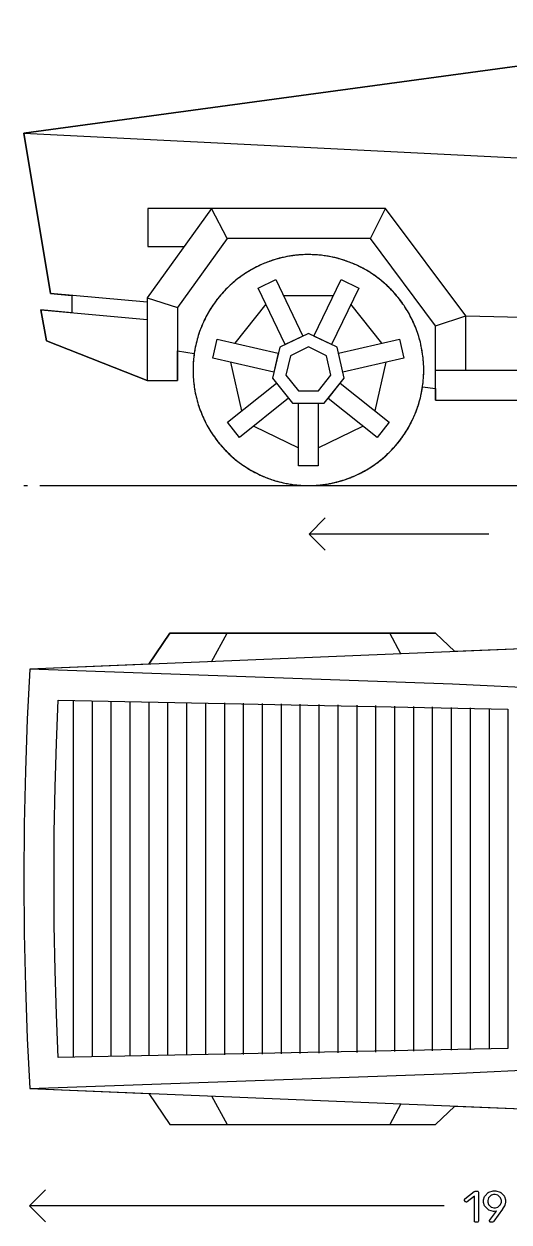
# Model space of a CAD drawing. Header units: millimetres. Extents: x 1207 to 16421, y -1609 to 10563.
# Drawn here: x 9897 to 10348, y 392 to 1506 of the extents above; entities that cross this region are included whole.
import ezdxf

# ---------------------------------------------------------------- set-up
doc = ezdxf.new("R2010")
doc.units = ezdxf.units.MM
doc.layers.add('blueprint import', color=6, linetype='Continuous')

msp = doc.modelspace()

# ---------------------------------------------------------------- linework, layer by layer
at = {"layer": 'blueprint import'}
for points in [[(10011.633, 1247.184), (9921.655, 1255.35), (9896.898, 1404.305), (10645.901, 1505.912), (11150.959, 1341.91)], [(10645.901, 1505.912), (9896.898, 1404.305), (9921.655, 1255.35), (9941.534, 1253.534), (9941.534, 1237.475), (9912.582, 1240.125), (9917.967, 1211.432), (10011.633, 1174.598), (10039.653, 1174.598), (10039.653, 1201.993), (10055.337, 1199.732), (10055.196, 1198.741), (10055.065, 1197.74), (10054.948, 1196.776), (10054.844, 1195.772), (10054.748, 1194.806), (10054.655, 1193.828), (10054.572, 1192.862), (10054.503, 1191.884), (10054.429, 1190.916), (10054.359, 1189.938), (10054.325, 1188.985), (10054.279, 1188.018), (10054.255, 1187.065), (10054.231, 1186.122), (10054.231, 1183.023), (10054.279, 1180.619), (10054.325, 1179.418), (10054.383, 1178.225), (10054.453, 1177), (10054.546, 1175.778), (10054.655, 1174.553), (10054.774, 1173.336), (10054.902, 1172.111), (10055.046, 1170.876), (10055.196, 1169.651), (10055.387, 1168.402), (10055.584, 1167.162), (10055.786, 1165.913), (10056.023, 1164.664), (10056.245, 1163.426), (10056.492, 1162.177), (10056.764, 1160.941), (10057.057, 1159.668), (10057.352, 1158.43), (10057.671, 1157.182), (10058.012, 1155.909), (10058.367, 1154.673), (10058.731, 1153.424), (10059.12, 1152.186), (10059.498, 1150.913), (10059.935, 1149.665), (10060.356, 1148.427), (10060.819, 1147.178), (10061.266, 1145.94), (10061.759, 1144.691), (10062.254, 1143.466), (10062.76, 1142.23), (10063.303, 1141.005), (10063.844, 1139.765), (10064.411, 1138.54), (10065, 1137.339), (10065.59, 1136.112), (10066.216, 1134.924), (10066.828, 1133.699), (10067.489, 1132.519), (10068.147, 1131.318), (10068.818, 1130.152), (10069.524, 1128.973), (10070.245, 1127.795), (10070.974, 1126.616), (10071.717, 1125.461), (10072.46, 1124.329), (10073.262, 1123.174), (10074.05, 1122.066), (10074.841, 1120.937), (10076.513, 1118.721), (10077.349, 1117.635), (10078.233, 1116.554), (10079.093, 1115.481), (10080.001, 1114.421), (10080.909, 1113.383), (10081.825, 1112.336), (10082.757, 1111.321), (10083.711, 1110.307), (10084.679, 1109.306), (10085.657, 1108.318), (10086.647, 1107.336), (10087.648, 1106.372), (10088.66, 1105.418), (10089.688, 1104.486), (10090.724, 1103.566), (10091.76, 1102.662), (10092.822, 1101.754), (10093.893, 1100.87), (10096.06, 1099.15), (10097.168, 1098.312), (10098.278, 1097.499), (10099.409, 1096.685), (10100.541, 1095.92), (10101.672, 1095.119), (10103.979, 1093.633), (10105.134, 1092.904), (10106.314, 1092.185), (10107.491, 1091.479), (10108.657, 1090.806), (10111.062, 1089.485), (10112.263, 1088.862), (10113.455, 1088.249), (10115.903, 1087.072), (10117.119, 1086.505), (10119.569, 1085.421), (10120.805, 1084.902), (10122.034, 1084.396), (10123.283, 1083.925), (10124.519, 1083.475), (10125.768, 1083.017), (10127.017, 1082.591), (10128.255, 1082.157), (10129.527, 1081.781), (10130.763, 1081.392), (10132.012, 1081.001), (10133.274, 1080.66), (10134.523, 1080.33), (10135.772, 1080.013), (10137.031, 1079.718), (10138.28, 1079.422), (10139.518, 1079.153), (10140.767, 1078.906), (10142.007, 1078.68), (10143.254, 1078.445), (10144.503, 1078.221), (10145.741, 1078.043), (10146.99, 1077.857), (10148.225, 1077.702), (10149.45, 1077.561), (10150.68, 1077.431), (10151.902, 1077.29), (10153.117, 1077.207), (10154.341, 1077.114), (10155.569, 1077.042), (10156.757, 1076.983), (10159.161, 1076.89), (10160.364, 1076.89), (10161.554, 1076.866), (10162.627, 1076.89), (10163.711, 1076.89), (10164.771, 1076.912), (10165.855, 1076.96), (10166.939, 1076.996), (10168.025, 1077.066), (10169.143, 1077.138), (10170.227, 1077.231), (10171.332, 1077.314), (10173.55, 1077.548), (10174.658, 1077.678), (10175.765, 1077.82), (10177.978, 1078.128), (10179.11, 1078.315), (10180.22, 1078.517), (10181.351, 1078.717), (10182.483, 1078.927), (10183.589, 1079.153), (10185.852, 1079.648), (10186.983, 1079.92), (10188.102, 1080.213), (10190.365, 1080.804), (10191.497, 1081.145), (10192.626, 1081.462), (10193.757, 1081.814), (10194.865, 1082.181), (10195.997, 1082.548), (10197.128, 1082.924), (10198.234, 1083.334), (10199.365, 1083.747), (10200.473, 1084.172), (10201.605, 1084.62), (10202.714, 1085.078), (10203.822, 1085.552), (10204.928, 1086.034), (10206.035, 1086.529), (10207.121, 1087.024), (10208.229, 1087.543), (10209.311, 1088.086), (10210.407, 1088.625), (10211.493, 1089.192), (10213.661, 1090.369), (10214.721, 1090.96), (10215.794, 1091.596), (10216.854, 1092.209), (10217.89, 1092.858), (10218.95, 1093.516), (10219.999, 1094.176), (10221.037, 1094.847), (10222.051, 1095.553), (10223.076, 1096.251), (10224.091, 1096.98), (10225.092, 1097.699), (10226.104, 1098.453), (10227.081, 1099.196), (10228.072, 1099.962), (10229.049, 1100.751), (10230.013, 1101.552), (10230.971, 1102.341), (10231.925, 1103.155), (10232.843, 1103.991), (10233.797, 1104.806), (10235.613, 1106.526), (10236.51, 1107.386), (10237.417, 1108.27), (10238.301, 1109.154), (10239.159, 1110.062), (10240.019, 1110.957), (10240.856, 1111.886), (10241.716, 1112.818), (10242.53, 1113.758), (10244.155, 1115.67), (10244.945, 1116.612), (10245.721, 1117.614), (10246.487, 1118.58), (10247.23, 1119.581), (10247.984, 1120.572), (10248.729, 1121.573), (10249.435, 1122.585), (10250.154, 1123.61), (10250.838, 1124.648), (10251.507, 1125.663), (10252.191, 1126.71), (10252.853, 1127.772), (10253.477, 1128.81), (10254.113, 1129.867), (10254.749, 1130.94), (10255.338, 1132), (10256.517, 1134.17), (10257.082, 1135.252), (10257.625, 1136.351), (10258.164, 1137.432), (10258.683, 1138.54), (10259.178, 1139.626), (10259.673, 1140.734), (10260.179, 1141.841), (10260.653, 1142.947), (10261.1, 1144.054), (10261.537, 1145.186), (10261.96, 1146.294), (10262.397, 1147.423), (10262.775, 1148.533), (10263.187, 1149.665), (10263.552, 1150.785), (10263.904, 1151.915), (10264.271, 1153.046), (10264.586, 1154.178), (10264.931, 1155.309), (10265.222, 1156.441), (10265.52, 1157.546), (10265.815, 1158.678), (10266.082, 1159.81), (10266.58, 1162.073), (10266.803, 1163.18), (10267.027, 1164.31), (10267.238, 1165.441), (10267.416, 1166.549), (10267.592, 1167.681), (10267.781, 1168.788), (10279.883, 1167.023), (10279.883, 1156.274), (10893.693, 1156.274)], [(9896.898, 1404.305), (11150.959, 1341.91)], [(10307.916, 1184.213), (10307.916, 1234.765), (10233.408, 1334.393), (10071.539, 1334.393), (10011.633, 1251.319), (10011.633, 1174.598)], [(10071.539, 1334.393), (10012.105, 1334.393), (10012.105, 1298.984), (10046.017, 1298.984)], [(10085.88, 1306.36), (10071.539, 1334.393)], [(10219.362, 1306.36), (10233.408, 1334.393)], [(10279.883, 1156.274), (10279.883, 1225.445), (10219.362, 1306.36), (10085.88, 1306.36), (10039.653, 1242.247), (10039.653, 1174.598)], [(9941.534, 1253.534), (9941.534, 1237.475)], [(10011.633, 1251.319), (10039.653, 1242.247)], [(10184.709, 1253.193), (10138.387, 1253.193)], [(10011.633, 1174.598), (9917.967, 1211.432), (9912.582, 1240.125), (10011.633, 1231.112)], [(10122.054, 1245.322), (10093.163, 1209.125)], [(10229.933, 1209.125), (10201.064, 1245.322)], [(10279.883, 1225.445), (10307.916, 1234.765)], [(10307.916, 1234.765), (10865.671, 1221.212)], [(10039.653, 1201.993), (10055.337, 1199.732)], [(10089.132, 1191.435), (10099.431, 1146.272)], [(10223.665, 1146.272), (10233.975, 1191.435)], [(10279.883, 1184.213), (10893.693, 1184.213)], [(10011.633, 1174.598), (10039.653, 1174.598)], [(10267.781, 1168.788), (10279.883, 1167.023)], [(10279.883, 1156.274), (10893.693, 1156.274)], [(10110.742, 1132.094), (10152.48, 1112.003)], [(10170.627, 1112.003), (10212.351, 1132.094)], [(9896.898, 1076.866), (9900.292, 1076.866)], [(9911.651, 1076.866), (11213.261, 1076.866)], [(10177.216, 1016.841), (10162.215, 1031.842), (10177.216, 1046.844)], [(10329.361, 1031.842), (10162.215, 1031.842)], [(10375.543, 925.731), (10297.736, 922.503), (10297.736, 922.503), (10279.883, 939.577), (10032.538, 939.577), (10013.012, 910.753), (9902.354, 906.208), (9899.974, 859.65), (9898.277, 811.668), (9897.24, 762.224), (9896.898, 711.345), (9897.24, 660.463), (9898.253, 611.033), (9899.95, 563.051), (9902.33, 516.482), (10012.989, 511.946), (10032.514, 483.111), (10279.859, 483.111), (10297.712, 500.197), (10375.517, 496.98)], [(10013.012, 910.753), (10032.538, 939.577), (10279.883, 939.577), (10297.736, 922.503)], [(10071.539, 913.182), (10085.88, 939.577)], [(10247.619, 920.44), (10237.215, 939.577)], [(9902.354, 516.47), (10375.543, 496.98), (10381.446, 534.523), (10381.446, 888.155), (10375.543, 925.685), (9902.354, 906.208)], [(10476.103, 883.455), (10295.566, 892.314), (9902.354, 906.208), (9899.974, 859.65), (9898.277, 811.668), (9897.24, 762.224), (9896.898, 711.345), (9897.24, 660.463), (9898.277, 611.009), (9899.974, 563.027), (9902.354, 516.47), (10295.566, 530.374), (10476.103, 539.225)], [(9942.642, 877.162), (9942.642, 545.517)], [(9960.246, 876.841), (9960.246, 545.858)], [(9977.827, 876.526), (9977.827, 546.153)], [(9995.431, 876.205), (9995.431, 546.459)], [(10013.012, 875.914), (10013.012, 546.753)], [(10030.581, 875.629), (10030.581, 547.048)], [(10048.185, 875.347), (10048.185, 547.32)], [(10065.766, 875.062), (10065.766, 547.615)], [(10083.37, 874.782), (10083.37, 547.884)], [(10100.951, 874.498), (10100.951, 548.18)], [(10118.544, 874.202), (10118.544, 548.475)], [(10136.123, 873.909), (10136.123, 548.768)], [(10153.729, 873.614), (10153.729, 549.064)], [(10171.309, 873.294), (10171.309, 549.381)], [(10188.914, 872.977), (10188.914, 549.7)], [(10206.485, 872.636), (10206.485, 550.041)], [(10224.091, 872.293), (10224.091, 550.384)], [(10241.67, 871.915), (10241.67, 550.76)], [(10259.25, 871.531), (10259.25, 551.149)], [(10276.855, 871.116), (10276.855, 551.572)], [(10294.435, 870.666), (10294.435, 552.009)], [(10312.027, 870.197), (10312.027, 552.48)], [(10329.609, 869.689), (10329.609, 552.975)], [(10013.012, 511.922), (10032.538, 483.1), (10279.883, 483.1), (10297.736, 500.174)], [(10071.539, 509.495), (10085.88, 483.1)], [(10247.619, 502.259), (10237.215, 483.1)], [(9917.036, 392.414), (9902.035, 407.415), (9917.036, 422.415)], [(10287.954, 407.415), (9902.035, 407.415)]]:
    msp.add_lwpolyline(points, dxfattribs=at)
for points in [[(10268.889, 1184.213), (10268.865, 1186.075), (10268.819, 1187.949), (10268.723, 1189.81), (10268.617, 1191.683), (10268.476, 1193.535), (10268.3, 1195.396), (10268.098, 1197.245), (10267.85, 1199.106), (10267.57, 1200.959), (10267.262, 1202.796), (10266.921, 1204.621), (10266.556, 1206.46), (10266.156, 1208.287), (10265.718, 1210.103), (10265.248, 1211.903), (10264.74, 1213.719), (10264.221, 1215.511), (10263.659, 1217.289), (10263.066, 1219.057), (10262.442, 1220.823), (10261.806, 1222.569), (10261.1, 1224.313), (10260.405, 1226.021), (10259.651, 1227.741), (10258.885, 1229.439), (10258.07, 1231.133), (10257.26, 1232.808), (10256.4, 1234.469), (10255.492, 1236.12), (10254.584, 1237.745), (10253.639, 1239.347), (10252.662, 1240.937), (10251.674, 1242.518), (10250.623, 1244.084), (10249.589, 1245.616), (10248.503, 1247.136), (10247.395, 1248.645), (10246.264, 1250.116), (10245.089, 1251.591), (10243.909, 1253.039), (10242.684, 1254.466), (10241.468, 1255.869), (10240.195, 1257.248), (10238.914, 1258.602), (10237.615, 1259.944), (10236.286, 1261.253), (10234.928, 1262.539), (10233.549, 1263.81), (10232.17, 1265.048), (10230.747, 1266.249), (10229.297, 1267.452), (10227.848, 1268.629), (10226.373, 1269.761), (10224.864, 1270.869), (10223.343, 1271.978), (10221.803, 1273.012), (10220.27, 1274.061), (10218.68, 1275.076), (10217.101, 1276.053), (10215.498, 1276.998), (10213.861, 1277.927), (10212.234, 1278.835), (10210.559, 1279.693), (10208.911, 1280.529), (10207.215, 1281.344), (10203.822, 1282.877), (10202.078, 1283.583), (10200.356, 1284.278), (10198.588, 1284.936), (10196.857, 1285.572), (10195.065, 1286.165), (10193.299, 1286.752), (10191.507, 1287.271), (10189.705, 1287.79), (10187.891, 1288.261), (10186.086, 1288.696), (10184.271, 1289.097), (10182.446, 1289.486), (10180.609, 1289.827), (10178.756, 1290.146), (10176.919, 1290.442), (10175.07, 1290.689), (10173.207, 1290.913), (10171.356, 1291.087), (10169.471, 1291.254), (10167.623, 1291.358), (10165.748, 1291.456), (10163.889, 1291.526), (10162.013, 1291.55), (10160.151, 1291.526), (10158.277, 1291.502), (10156.429, 1291.406), (10154.543, 1291.326), (10152.693, 1291.185), (10150.829, 1291.007), (10148.981, 1290.794), (10147.12, 1290.572), (10145.269, 1290.301), (10143.417, 1290.005), (10141.581, 1289.664), (10139.744, 1289.31), (10137.939, 1288.898), (10136.102, 1288.496), (10134.299, 1288.014), (10132.483, 1287.542), (10130.694, 1287.023), (10128.915, 1286.456), (10127.147, 1285.868), (10125.379, 1285.255), (10123.624, 1284.619), (10121.88, 1283.948), (10120.158, 1283.242), (10118.437, 1282.499), (10116.743, 1281.732), (10115.045, 1280.931), (10113.37, 1280.119), (10111.698, 1279.259), (10110.06, 1278.375), (10108.41, 1277.48), (10105.204, 1275.571), (10103.638, 1274.58), (10102.057, 1273.555), (10100.517, 1272.493), (10099.007, 1271.435), (10097.487, 1270.328), (10095.991, 1269.196), (10094.516, 1268.041), (10093.08, 1266.861), (10091.653, 1265.66), (10090.25, 1264.424), (10088.86, 1263.176), (10087.481, 1261.914), (10086.152, 1260.593), (10084.842, 1259.284), (10083.548, 1257.93), (10082.264, 1256.551), (10081.015, 1255.161), (10079.79, 1253.758), (10078.598, 1252.323), (10077.419, 1250.872), (10076.287, 1249.399), (10075.155, 1247.903), (10074.074, 1246.382), (10072.99, 1244.849), (10071.941, 1243.309), (10070.927, 1241.728), (10069.949, 1240.149), (10068.985, 1238.535), (10068.053, 1236.932), (10067.143, 1235.306), (10066.285, 1233.655), (10065.425, 1231.972), (10064.611, 1230.297), (10063.822, 1228.603), (10063.082, 1226.881), (10062.348, 1225.174), (10061.655, 1223.453), (10060.968, 1221.707), (10060.332, 1219.941), (10059.72, 1218.173), (10059.157, 1216.395), (10058.614, 1214.603), (10058.095, 1212.811), (10057.624, 1211.01), (10057.165, 1209.195), (10056.74, 1207.379), (10056.351, 1205.552), (10056.023, 1203.715), (10055.678, 1201.864), (10055.387, 1200.027), (10055.139, 1198.177), (10054.902, 1196.326), (10054.7, 1194.465), (10054.546, 1192.614), (10054.409, 1190.729), (10054.325, 1188.881), (10054.255, 1186.995), (10054.231, 1185.143), (10054.231, 1183.271), (10054.255, 1181.409), (10054.325, 1179.535), (10054.409, 1177.674), (10054.546, 1175.801), (10054.7, 1173.949), (10054.902, 1172.087), (10055.139, 1170.239), (10055.387, 1168.378), (10055.678, 1166.549), (10056.023, 1164.688), (10056.351, 1162.863), (10056.74, 1161.024), (10057.165, 1159.221), (10057.624, 1157.405), (10058.095, 1155.603), (10058.614, 1153.813), (10059.157, 1152.021), (10059.72, 1150.229), (10060.332, 1148.474), (10060.968, 1146.706), (10061.655, 1144.962), (10062.348, 1143.242), (10063.082, 1141.52), (10063.822, 1139.802), (10064.611, 1138.106), (10065.425, 1136.431), (10066.285, 1134.756), (10067.143, 1133.132), (10068.053, 1131.481), (10068.985, 1129.867), (10069.949, 1128.267), (10070.927, 1126.686), (10071.941, 1125.096), (10072.99, 1123.562), (10074.074, 1122.023), (10075.155, 1120.513), (10076.287, 1119.014), (10077.419, 1117.542), (10078.598, 1116.093), (10079.79, 1114.642), (10081.015, 1113.241), (10082.264, 1111.862), (10083.548, 1110.483), (10084.842, 1109.154), (10086.152, 1107.809), (10087.481, 1106.526), (10088.86, 1105.24), (10090.25, 1103.991), (10091.653, 1102.742), (10093.08, 1101.552), (10094.516, 1100.375), (10095.991, 1099.22), (10097.487, 1098.088), (10099.007, 1096.98), (10100.517, 1095.92), (10102.057, 1094.874), (10103.638, 1093.835), (10105.204, 1092.834), (10106.809, 1091.889), (10108.41, 1090.936), (10110.06, 1090.028), (10111.698, 1089.144), (10113.37, 1088.297), (10115.045, 1087.469), (10116.743, 1086.683), (10118.437, 1085.917), (10120.158, 1085.174), (10121.88, 1084.466), (10123.624, 1083.784), (10125.379, 1083.158), (10127.147, 1082.548), (10128.915, 1081.955), (10130.694, 1081.392), (10132.483, 1080.873), (10134.299, 1080.389), (10136.102, 1079.942), (10137.939, 1079.518), (10139.744, 1079.105), (10141.581, 1078.741), (10143.417, 1078.4), (10147.12, 1077.833), (10148.981, 1077.609), (10150.829, 1077.409), (10152.693, 1077.255), (10154.543, 1077.09), (10156.429, 1076.996), (10158.277, 1076.936), (10160.151, 1076.89), (10162.013, 1076.866), (10163.889, 1076.89), (10165.748, 1076.96), (10167.623, 1077.042), (10169.471, 1077.159), (10171.356, 1077.314), (10173.207, 1077.503), (10175.07, 1077.726), (10176.919, 1077.974), (10178.756, 1078.269), (10180.609, 1078.586), (10182.446, 1078.927), (10184.271, 1079.305), (10186.086, 1079.718), (10187.891, 1080.144), (10189.705, 1080.626), (10191.507, 1081.145), (10193.299, 1081.683), (10195.065, 1082.25), (10196.857, 1082.839), (10198.588, 1083.475), (10200.356, 1084.125), (10202.078, 1084.831), (10203.822, 1085.528), (10205.516, 1086.305), (10207.215, 1087.072), (10208.911, 1087.884), (10210.559, 1088.723), (10212.234, 1089.581), (10213.861, 1090.486), (10215.498, 1091.407), (10217.101, 1092.363), (10218.68, 1093.34), (10220.27, 1094.354), (10221.803, 1095.388), (10223.343, 1096.461), (10224.864, 1097.545), (10226.373, 1098.653), (10227.848, 1099.784), (10229.297, 1100.964), (10230.747, 1102.154), (10232.17, 1103.355), (10233.549, 1104.604), (10234.928, 1105.866), (10236.286, 1107.162), (10237.615, 1108.468), (10238.914, 1109.801), (10240.195, 1111.167), (10241.468, 1112.546), (10242.684, 1113.949), (10243.909, 1115.372), (10245.089, 1116.823), (10246.264, 1118.285), (10247.395, 1119.759), (10248.503, 1121.278), (10249.589, 1122.798), (10250.623, 1124.329), (10251.674, 1125.897), (10252.662, 1127.476), (10253.639, 1129.055), (10254.584, 1130.669), (10255.492, 1132.296), (10256.4, 1133.946), (10257.26, 1135.597), (10258.07, 1137.267), (10258.885, 1138.966), (10259.651, 1140.662), (10260.405, 1142.384), (10261.1, 1144.102), (10261.806, 1145.846), (10262.442, 1147.59), (10263.066, 1149.358), (10263.659, 1151.113), (10264.221, 1152.905), (10264.74, 1154.697), (10265.248, 1156.497), (10265.718, 1158.313), (10266.156, 1160.127), (10266.556, 1161.955), (10266.921, 1163.793), (10267.262, 1165.619), (10267.57, 1167.457), (10267.85, 1169.305), (10268.098, 1171.158), (10268.3, 1173.019), (10268.476, 1174.87), (10268.617, 1176.755), (10268.723, 1178.603), (10268.819, 1180.467), (10268.865, 1182.341), (10268.889, 1184.213)], [(10268.889, 1184.213), (10268.889, 1185.39), (10268.865, 1186.594), (10268.819, 1187.795), (10268.771, 1188.985), (10268.723, 1190.186), (10268.641, 1191.411), (10268.548, 1192.638), (10268.454, 1193.852), (10268.346, 1195.077), (10268.207, 1196.304), (10268.052, 1197.54), (10267.887, 1198.765), (10267.711, 1200.003), (10267.533, 1201.252), (10267.323, 1202.501), (10267.097, 1203.737), (10266.849, 1204.986), (10266.601, 1206.226), (10266.33, 1207.475), (10266.037, 1208.747), (10265.741, 1209.985), (10265.424, 1211.234), (10265.081, 1212.494), (10264.74, 1213.743), (10264.388, 1214.992), (10264, 1216.253), (10263.598, 1217.502), (10263.187, 1218.738), (10262.762, 1219.987), (10262.303, 1221.225), (10261.83, 1222.474), (10261.348, 1223.723), (10260.852, 1224.961), (10259.814, 1227.411), (10259.25, 1228.649), (10258.12, 1231.101), (10257.508, 1232.289), (10256.895, 1233.516), (10256.259, 1234.717), (10255.609, 1235.918), (10254.949, 1237.084), (10254.276, 1238.264), (10253.57, 1239.465), (10252.864, 1240.62), (10252.143, 1241.8), (10251.402, 1242.953), (10250.623, 1244.084), (10249.86, 1245.24), (10249.07, 1246.369), (10247.443, 1248.587), (10246.605, 1249.694), (10244.887, 1251.862), (10244.003, 1252.922), (10243.095, 1253.995), (10242.189, 1255.031), (10241.268, 1256.069), (10240.336, 1257.094), (10239.383, 1258.106), (10238.438, 1259.121), (10237.437, 1260.098), (10236.46, 1261.075), (10235.447, 1262.044), (10234.457, 1262.997), (10233.408, 1263.916), (10232.372, 1264.846), (10231.336, 1265.754), (10230.261, 1266.662), (10229.203, 1267.545), (10227.033, 1269.266), (10225.926, 1270.102), (10223.713, 1271.726), (10222.581, 1272.517), (10221.426, 1273.284), (10220.294, 1274.037), (10219.139, 1274.78), (10217.959, 1275.523), (10216.808, 1276.231), (10215.629, 1276.924), (10214.425, 1277.61), (10213.259, 1278.266), (10212.056, 1278.915), (10210.855, 1279.552), (10209.632, 1280.164), (10208.44, 1280.755), (10207.215, 1281.344), (10205.99, 1281.908), (10204.776, 1282.451), (10203.527, 1282.994), (10202.302, 1283.513), (10201.064, 1284.006), (10199.815, 1284.491), (10198.566, 1284.96), (10197.326, 1285.399), (10196.077, 1285.82), (10194.841, 1286.259), (10193.592, 1286.658), (10192.331, 1287.023), (10191.082, 1287.401), (10189.833, 1287.742), (10188.573, 1288.083), (10187.324, 1288.402), (10186.086, 1288.696), (10184.837, 1288.991), (10183.578, 1289.263), (10181.08, 1289.758), (10179.842, 1289.955), (10178.593, 1290.194), (10177.353, 1290.37), (10176.106, 1290.548), (10174.881, 1290.711), (10173.643, 1290.863), (10172.418, 1290.983), (10171.191, 1291.111), (10169.979, 1291.209), (10168.754, 1291.302), (10167.551, 1291.358), (10166.326, 1291.432), (10165.138, 1291.476), (10163.933, 1291.526), (10162.734, 1291.526), (10161.554, 1291.55), (10160.364, 1291.526), (10159.161, 1291.526), (10156.757, 1291.432), (10155.569, 1291.358), (10154.341, 1291.302), (10153.117, 1291.209), (10151.902, 1291.111), (10150.68, 1290.983), (10149.45, 1290.863), (10148.225, 1290.711), (10146.99, 1290.548), (10145.741, 1290.37), (10144.503, 1290.194), (10143.254, 1289.955), (10142.007, 1289.758), (10140.767, 1289.51), (10139.518, 1289.263), (10138.28, 1288.991), (10137.031, 1288.696), (10135.772, 1288.402), (10134.523, 1288.083), (10133.274, 1287.742), (10132.012, 1287.401), (10130.763, 1287.023), (10129.527, 1286.658), (10128.255, 1286.259), (10127.017, 1285.82), (10125.768, 1285.399), (10124.519, 1284.96), (10123.283, 1284.491), (10122.034, 1284.006), (10120.805, 1283.513), (10119.569, 1282.994), (10117.119, 1281.908), (10115.903, 1281.344), (10113.455, 1280.164), (10112.263, 1279.552), (10111.062, 1278.915), (10109.858, 1278.266), (10108.657, 1277.61), (10107.491, 1276.924), (10106.314, 1276.231), (10105.134, 1275.523), (10102.824, 1274.037), (10101.672, 1273.284), (10100.541, 1272.517), (10099.409, 1271.726), (10098.278, 1270.916), (10097.168, 1270.102), (10096.06, 1269.266), (10093.893, 1267.545), (10092.822, 1266.662), (10091.76, 1265.754), (10090.724, 1264.846), (10089.688, 1263.916), (10088.66, 1262.997), (10087.648, 1262.044), (10086.647, 1261.075), (10085.657, 1260.098), (10084.679, 1259.121), (10083.711, 1258.106), (10082.757, 1257.094), (10081.825, 1256.069), (10080.909, 1255.031), (10080.001, 1253.995), (10079.093, 1252.922), (10078.233, 1251.862), (10077.349, 1250.778), (10076.513, 1249.694), (10074.841, 1247.477), (10074.05, 1246.369), (10073.262, 1245.24), (10072.46, 1244.084), (10071.717, 1242.953), (10070.974, 1241.8), (10070.245, 1240.62), (10069.524, 1239.465), (10068.818, 1238.264), (10068.147, 1237.084), (10067.489, 1235.918), (10066.828, 1234.717), (10066.216, 1233.516), (10065.59, 1232.289), (10065, 1231.101), (10064.411, 1229.874), (10063.844, 1228.649), (10063.303, 1227.411), (10062.76, 1226.186), (10062.254, 1224.961), (10061.759, 1223.723), (10061.266, 1222.474), (10060.819, 1221.225), (10060.356, 1219.987), (10059.935, 1218.738), (10059.498, 1217.502), (10059.12, 1216.253), (10058.731, 1214.992), (10058.367, 1213.743), (10058.012, 1212.494), (10057.671, 1211.234), (10057.352, 1209.985), (10057.057, 1208.747), (10056.764, 1207.475), (10056.492, 1206.226), (10056.245, 1204.986), (10056.023, 1203.737), (10055.786, 1202.501), (10055.387, 1200.003), (10055.196, 1198.765), (10055.046, 1197.54), (10054.902, 1196.304), (10054.774, 1195.077), (10054.655, 1193.852), (10054.546, 1192.638), (10054.453, 1191.411), (10054.383, 1190.186), (10054.325, 1188.985), (10054.279, 1187.795), (10054.231, 1185.39), (10054.231, 1183.023), (10054.279, 1180.619), (10054.325, 1179.418), (10054.383, 1178.225), (10054.453, 1177), (10054.546, 1175.778), (10054.655, 1174.553), (10054.774, 1173.336), (10054.902, 1172.111), (10055.046, 1170.876), (10055.196, 1169.651), (10055.387, 1168.402), (10055.584, 1167.162), (10055.786, 1165.913), (10056.023, 1164.664), (10056.245, 1163.426), (10056.492, 1162.177), (10056.764, 1160.941), (10057.057, 1159.668), (10057.352, 1158.43), (10057.671, 1157.182), (10058.012, 1155.909), (10058.367, 1154.673), (10058.731, 1153.424), (10059.12, 1152.186), (10059.498, 1150.913), (10059.935, 1149.665), (10060.356, 1148.427), (10060.819, 1147.178), (10061.266, 1145.94), (10061.759, 1144.691), (10062.254, 1143.466), (10062.76, 1142.23), (10063.303, 1141.005), (10063.844, 1139.765), (10064.411, 1138.54), (10065, 1137.339), (10065.59, 1136.112), (10066.216, 1134.924), (10066.828, 1133.699), (10067.489, 1132.519), (10068.147, 1131.318), (10068.818, 1130.152), (10069.524, 1128.973), (10070.245, 1127.795), (10070.974, 1126.616), (10071.717, 1125.461), (10072.46, 1124.329), (10073.262, 1123.174), (10074.05, 1122.066), (10074.841, 1120.937), (10076.513, 1118.721), (10077.349, 1117.635), (10078.233, 1116.554), (10079.093, 1115.481), (10080.001, 1114.421), (10080.909, 1113.383), (10081.825, 1112.336), (10082.757, 1111.321), (10083.711, 1110.307), (10084.679, 1109.306), (10085.657, 1108.318), (10086.647, 1107.336), (10087.648, 1106.372), (10088.66, 1105.418), (10089.688, 1104.486), (10090.724, 1103.566), (10091.76, 1102.662), (10092.822, 1101.754), (10093.893, 1100.87), (10096.06, 1099.15), (10097.168, 1098.312), (10098.278, 1097.499), (10099.409, 1096.685), (10100.541, 1095.92), (10101.672, 1095.119), (10103.979, 1093.633), (10105.134, 1092.904), (10106.314, 1092.185), (10107.491, 1091.479), (10108.657, 1090.806), (10111.062, 1089.485), (10112.263, 1088.862), (10113.455, 1088.249), (10115.903, 1087.072), (10117.119, 1086.505), (10119.569, 1085.421), (10120.805, 1084.902), (10122.034, 1084.396), (10123.283, 1083.925), (10124.519, 1083.475), (10125.768, 1083.017), (10127.017, 1082.591), (10128.255, 1082.157), (10129.527, 1081.781), (10130.763, 1081.392), (10132.012, 1081.001), (10133.274, 1080.66), (10134.523, 1080.33), (10135.772, 1080.013), (10137.031, 1079.718), (10138.28, 1079.422), (10139.518, 1079.153), (10140.767, 1078.906), (10142.007, 1078.68), (10143.254, 1078.445), (10144.503, 1078.221), (10145.741, 1078.043), (10146.99, 1077.857), (10148.225, 1077.702), (10149.45, 1077.561), (10150.68, 1077.431), (10151.902, 1077.29), (10153.117, 1077.207), (10154.341, 1077.114), (10155.569, 1077.042), (10156.757, 1076.983), (10159.161, 1076.89), (10160.364, 1076.89), (10161.554, 1076.866), (10162.734, 1076.89), (10163.933, 1076.89), (10165.138, 1076.936), (10166.326, 1076.983), (10167.551, 1077.042), (10168.754, 1077.114), (10169.979, 1077.207), (10171.191, 1077.29), (10172.418, 1077.431), (10173.643, 1077.561), (10174.881, 1077.702), (10176.106, 1077.857), (10177.353, 1078.043), (10178.593, 1078.221), (10179.842, 1078.445), (10181.08, 1078.68), (10182.329, 1078.906), (10183.578, 1079.153), (10184.837, 1079.422), (10186.086, 1079.718), (10187.324, 1080.013), (10188.573, 1080.33), (10189.833, 1080.66), (10191.082, 1081.001), (10192.331, 1081.392), (10193.592, 1081.781), (10194.841, 1082.157), (10196.077, 1082.591), (10197.326, 1083.017), (10198.566, 1083.475), (10199.815, 1083.925), (10201.064, 1084.396), (10202.302, 1084.902), (10203.527, 1085.421), (10204.776, 1085.962), (10205.99, 1086.505), (10207.215, 1087.072), (10208.44, 1087.661), (10209.632, 1088.249), (10210.855, 1088.862), (10212.056, 1089.485), (10213.259, 1090.145), (10214.425, 1090.806), (10215.629, 1091.479), (10216.808, 1092.185), (10217.959, 1092.904), (10219.139, 1093.633), (10220.294, 1094.378), (10221.426, 1095.119), (10222.581, 1095.92), (10223.713, 1096.685), (10225.926, 1098.312), (10227.033, 1099.15), (10229.203, 1100.87), (10230.261, 1101.754), (10231.336, 1102.662), (10232.372, 1103.566), (10233.408, 1104.486), (10234.457, 1105.418), (10235.447, 1106.372), (10236.46, 1107.336), (10237.437, 1108.318), (10238.438, 1109.306), (10239.383, 1110.307), (10240.336, 1111.321), (10241.268, 1112.336), (10242.189, 1113.383), (10243.095, 1114.421), (10244.003, 1115.481), (10244.887, 1116.554), (10246.605, 1118.721), (10247.443, 1119.829), (10248.255, 1120.937), (10249.07, 1122.066), (10249.86, 1123.174), (10250.623, 1124.329), (10251.402, 1125.461), (10252.143, 1126.616), (10252.864, 1127.795), (10254.276, 1130.152), (10254.949, 1131.318), (10255.609, 1132.519), (10256.259, 1133.699), (10256.895, 1134.924), (10257.508, 1136.112), (10258.12, 1137.339), (10258.683, 1138.54), (10259.25, 1139.765), (10259.814, 1141.005), (10260.333, 1142.23), (10260.852, 1143.466), (10261.348, 1144.691), (10261.83, 1145.94), (10262.303, 1147.178), (10262.762, 1148.427), (10263.187, 1149.665), (10263.598, 1150.913), (10264, 1152.186), (10264.388, 1153.424), (10264.74, 1154.673), (10265.081, 1155.909), (10265.424, 1157.182), (10265.741, 1158.43), (10266.037, 1159.668), (10266.33, 1160.941), (10266.601, 1162.177), (10266.849, 1163.426), (10267.097, 1164.664), (10267.323, 1165.913), (10267.533, 1167.162), (10267.711, 1168.402), (10267.887, 1169.651), (10268.052, 1170.876), (10268.207, 1172.111), (10268.346, 1173.336), (10268.454, 1174.553), (10268.641, 1177), (10268.723, 1178.225), (10268.771, 1179.418), (10268.865, 1181.822), (10268.889, 1183.023), (10268.889, 1184.213)], [(10114.784, 1260.476), (10131.141, 1268.345), (10156.429, 1215.839), (10140.072, 1207.957), (10114.784, 1260.476)], [(10166.739, 1215.839), (10192.026, 1268.345), (10208.37, 1260.476), (10183.082, 1207.97), (10166.739, 1215.839)], [(10128.278, 1176.612), (10146.742, 1153.47), (10176.352, 1153.47), (10194.817, 1176.612), (10188.232, 1205.483), (10161.554, 1218.336), (10134.888, 1205.483), (10128.278, 1176.612)], [(10072.742, 1195.181), (10076.774, 1212.872), (10133.593, 1199.897), (10129.562, 1182.211), (10072.742, 1195.181)], [(10140.604, 1179.418), (10152.233, 1164.853), (10170.874, 1164.853), (10182.483, 1179.418), (10178.346, 1197.586), (10161.554, 1205.683), (10144.776, 1197.586), (10140.604, 1179.418)], [(10189.481, 1199.886), (10246.301, 1212.848), (10250.329, 1195.162), (10193.523, 1182.198), (10189.481, 1199.886)], [(10086.306, 1135.819), (10131.871, 1172.159), (10143.182, 1157.972), (10097.617, 1121.632), (10086.306, 1135.819)], [(10179.925, 1157.924), (10191.236, 1172.111), (10236.801, 1135.771), (10225.489, 1121.584), (10179.925, 1157.924)], [(10152.48, 1153.47), (10170.627, 1153.47), (10170.627, 1095.188), (10152.48, 1095.188), (10152.48, 1153.47)], [(10347.212, 553.518), (9928.866, 545.245), (9927.146, 585.18), (9925.932, 626.175), (9925.178, 668.228), (9924.931, 711.345), (9925.178, 754.449), (9925.932, 796.502), (9927.146, 837.497), (9928.866, 877.434), (10347.212, 869.146), (10347.212, 553.518)], [(10316.258, 392.662), (10316.212, 392.709), (10316.01, 393.192), (10316.01, 393.345), (10316.01, 416.311), (10309.178, 411.056), (10309.13, 411.02), (10308.704, 410.808), (10308.574, 410.808), (10308.4, 410.808), (10307.916, 411.162), (10307.868, 411.221), (10306.891, 412.482), (10306.856, 412.529), (10306.689, 412.918), (10306.689, 413.047), (10306.689, 413.236), (10307.032, 413.731), (10307.101, 413.778), (10315.941, 420.6), (10316.01, 420.648), (10316.751, 420.895), (10317.012, 420.895), (10318.934, 420.895), (10319.099, 420.895), (10319.557, 420.671), (10319.605, 420.624), (10319.651, 420.589), (10319.885, 420.117), (10319.885, 419.952), (10319.885, 393.322), (10319.885, 393.157), (10319.651, 392.686), (10319.605, 392.638), (10319.557, 392.603), (10319.086, 392.368), (10318.934, 392.368), (10316.942, 392.368), (10316.858, 392.379), (10316.293, 392.627), (10316.258, 392.662)], [(10330.293, 392.662), (10330.245, 392.709), (10330.067, 393.157), (10330.067, 393.298), (10330.067, 393.428), (10330.184, 393.781), (10330.221, 393.817), (10336.49, 402.525), (10336.327, 402.489), (10334.735, 402.277), (10334.202, 402.277), (10333.707, 402.289), (10329.431, 403.42), (10329.066, 403.632), (10328.688, 403.856), (10325.886, 406.743), (10325.697, 407.097), (10325.497, 407.462), (10324.542, 410.643), (10324.542, 411.692), (10324.542, 412.859), (10325.497, 415.97), (10325.697, 416.335), (10325.886, 416.7), (10328.773, 419.681), (10329.161, 419.905), (10329.539, 420.141), (10333.427, 421.284), (10334.722, 421.284), (10336.112, 421.284), (10339.919, 420.176), (10340.308, 419.952), (10340.686, 419.729), (10343.62, 416.783), (10343.82, 416.417), (10344.007, 416.064), (10344.999, 412.847), (10344.999, 411.763), (10344.999, 410.773), (10344.339, 408.098), (10344.209, 407.803), (10344.067, 407.521), (10342.312, 404.551), (10342.1, 404.245), (10334.202, 393.169), (10334.157, 393.11), (10333.699, 392.615), (10333.664, 392.58), (10333.614, 392.544), (10333.084, 392.344), (10332.908, 392.344), (10330.882, 392.344), (10330.81, 392.368), (10330.326, 392.627), (10330.293, 392.662)], [(10337.964, 406.284), (10338.199, 406.413), (10340.13, 408.228), (10340.284, 408.452), (10340.425, 408.687), (10341.144, 410.95), (10341.144, 411.692), (10341.144, 412.517), (10340.425, 414.756), (10340.284, 414.992), (10340.143, 415.239), (10338.212, 417.066), (10337.964, 417.195), (10337.706, 417.325), (10335.475, 417.961), (10334.745, 417.961), (10333.946, 417.961), (10331.813, 417.325), (10331.574, 417.195), (10331.329, 417.066), (10329.409, 415.239), (10329.268, 414.992), (10329.127, 414.756), (10328.408, 412.458), (10328.408, 411.692), (10328.408, 410.891), (10329.127, 408.687), (10329.268, 408.452), (10329.409, 408.228), (10331.316, 406.413), (10331.555, 406.284), (10331.789, 406.154), (10333.979, 405.517), (10334.722, 405.517), (10335.525, 405.517), (10337.717, 406.166), (10337.964, 406.284)]]:
    msp.add_lwpolyline(points, close=True, dxfattribs=at)

doc.saveas('drawing.dxf')
